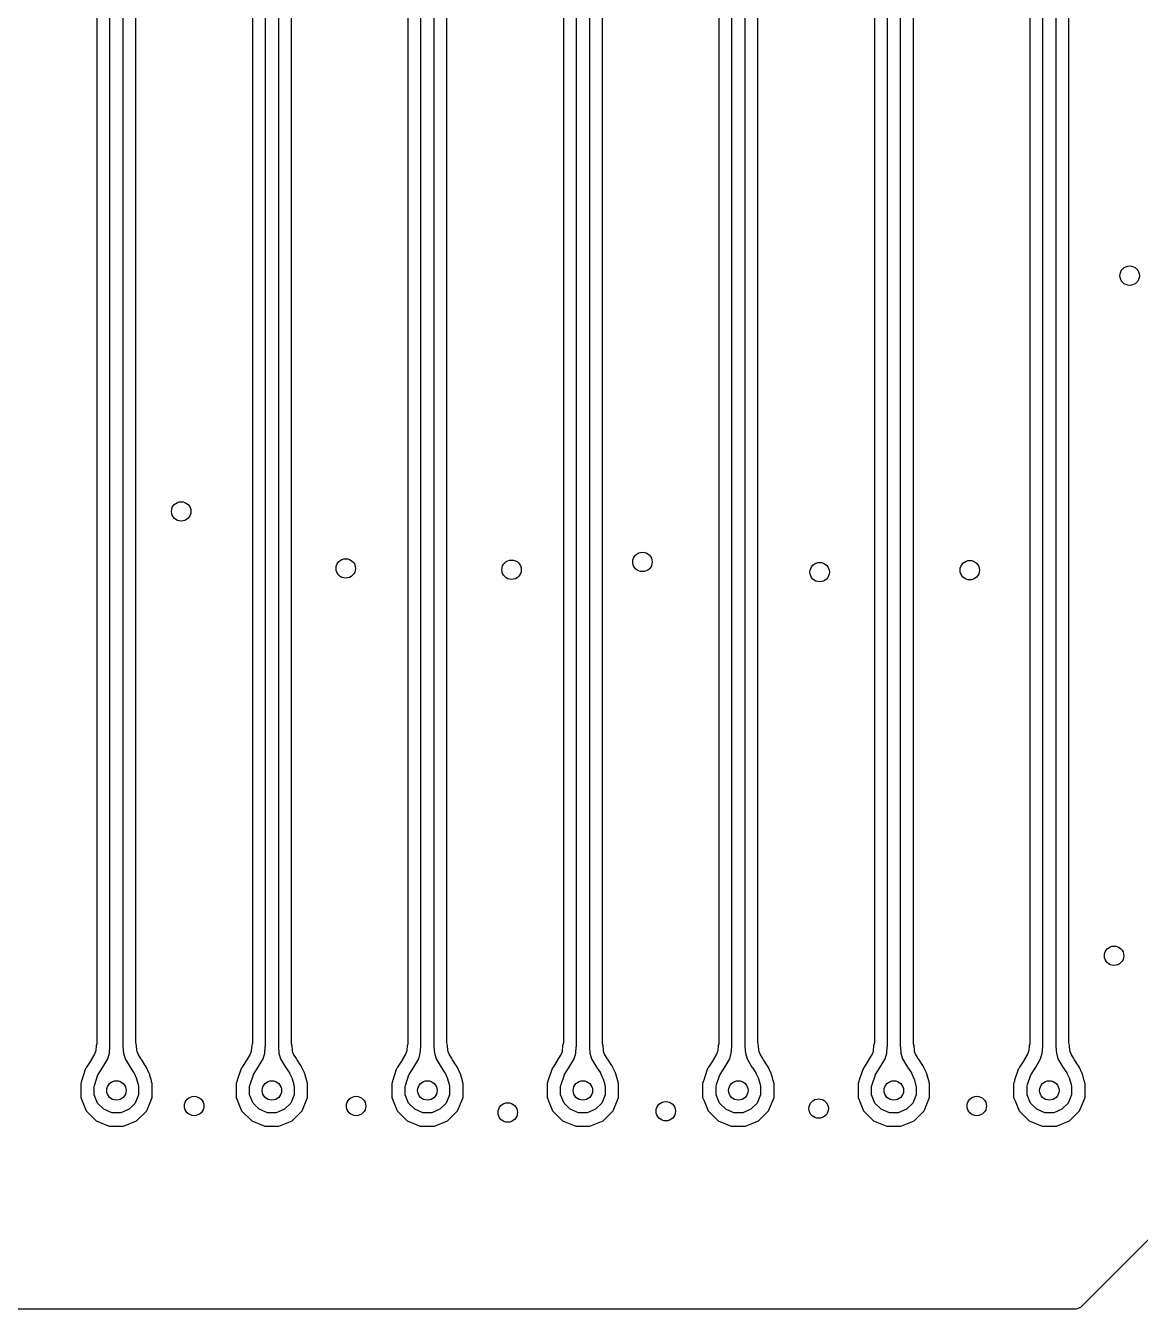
# Model space of a CAD drawing. Extents: x 114.9 to 199.6, y -137.1 to -76.7.
# Drawn here: x 155.93 to 164.53, y -137.15 to -127.24 of the extents above; entities that cross this region are included whole.
import ezdxf

# ---------------------------------------------------------------- set-up
doc = ezdxf.new("R2010")
doc.units = 0
doc.layers.add('BLACK', color=7, linetype='CONTINUOUS')

msp = doc.modelspace()

# ---------------------------------------------------------------- linework, layer by layer
at = {"layer": 'BLACK', "linetype": 'CONTINUOUS'}
for p, q in [((156.4795, -92.710062), (156.4795, -135.089555)), ((156.58, -135.122497), (156.58, -92.74)), ((156.68, -92.76071), (156.68, -135.12235)), ((156.7805, -135.088525), (156.7805, -92.822635)), ((157.6795, -93.170062), (157.6795, -135.089555)), ((157.78, -135.122497), (157.78, -93.2)), ((157.88, -93.22071), (157.88, -135.12235)), ((157.9805, -135.088525), (157.9805, -93.282635)), ((158.8795, -93.840065), (158.8795, -135.089555)), ((158.98, -135.122497), (158.98, -93.87)), ((159.08, -93.89071), (159.08, -135.12235)), ((159.1805, -135.088525), (159.1805, -93.952635)), ((160.0795, -94.770062), (160.0795, -135.089555)), ((160.18, -135.122497), (160.18, -94.8)), ((160.28, -94.82071), (160.28, -135.12235)), ((160.3805, -135.088525), (160.3805, -94.882636)), ((161.2795, -95.350065), (161.2795, -135.089555)), ((161.38, -135.122497), (161.38, -95.38)), ((161.48, -95.40071), (161.48, -135.12235)), ((161.5805, -135.088525), (161.5805, -95.462635)), ((162.4795, -96.000065), (162.4795, -135.089555)), ((162.58, -135.122497), (162.58, -96.03)), ((162.68, -96.05071), (162.68, -135.12235)), ((162.7805, -135.088525), (162.7805, -96.112635)), ((163.6795, -96.680065), (163.6795, -135.089555)), ((163.78, -135.122497), (163.78, -96.71)), ((163.88, -96.73071), (163.88, -135.12235)), ((163.9805, -135.088525), (163.9805, -98.570064)), ((156.469688, -135.158702), (156.46708, -135.167949)), ((156.470733, -135.152836), (156.469688, -135.158702)), ((156.471036, -135.152326), (156.470733, -135.152836)), ((156.471258, -135.150765), (156.471036, -135.152326)), ((156.473978, -135.115941), (156.471258, -135.150765)), ((156.478548, -135.099699), (156.473978, -135.115941)), ((156.479008, -135.09648), (156.478548, -135.099699)), ((156.4795, -135.089555), (156.479008, -135.09648)), ((156.575372, -135.172647), (156.579158, -135.124152)), ((156.579158, -135.124152), (156.58, -135.122497)), ((156.68, -135.12235), (156.680833, -135.124161)), ((156.680833, -135.124161), (156.684539, -135.172142)), ((156.782074, -135.100844), (156.7805, -135.088525)), ((156.78602, -135.116036), (156.782074, -135.100844)), ((156.788564, -135.148982), (156.78602, -135.116036)), ((156.790215, -135.158349), (156.788564, -135.148982)), ((156.792734, -135.167388), (156.790215, -135.158349)), ((157.669688, -135.158702), (157.66708, -135.167949)), ((157.670733, -135.152836), (157.669688, -135.158702)), ((157.671036, -135.152326), (157.670733, -135.152836)), ((157.671258, -135.150765), (157.671036, -135.152326)), ((157.673978, -135.115941), (157.671258, -135.150765)), ((157.678548, -135.099699), (157.673978, -135.115941)), ((157.679008, -135.09648), (157.678548, -135.099699)), ((157.6795, -135.089555), (157.679008, -135.09648)), ((157.775372, -135.172647), (157.779158, -135.124152)), ((157.779158, -135.124152), (157.78, -135.122497)), ((157.88, -135.12235), (157.880833, -135.124161)), ((157.880833, -135.124161), (157.884539, -135.172142)), ((157.982074, -135.100844), (157.9805, -135.088525)), ((157.98602, -135.116036), (157.982074, -135.100844)), ((157.988564, -135.148982), (157.98602, -135.116036)), ((157.990215, -135.158349), (157.988564, -135.148982)), ((157.992734, -135.167388), (157.990215, -135.158349)), ((158.869688, -135.158702), (158.86708, -135.167949)), ((158.870733, -135.152836), (158.869688, -135.158702)), ((158.871036, -135.152326), (158.870733, -135.152836)), ((158.871258, -135.150765), (158.871036, -135.152326)), ((158.873978, -135.115941), (158.871258, -135.150765)), ((158.878548, -135.099699), (158.873978, -135.115941)), ((158.879008, -135.09648), (158.878548, -135.099699)), ((158.8795, -135.089555), (158.879008, -135.09648)), ((158.975372, -135.172647), (158.979158, -135.124152)), ((158.979158, -135.124152), (158.98, -135.122497)), ((159.08, -135.12235), (159.080833, -135.124161)), ((159.080833, -135.124161), (159.084539, -135.172142)), ((159.182074, -135.100844), (159.1805, -135.088525)), ((159.18602, -135.116036), (159.182074, -135.100844)), ((159.188564, -135.148982), (159.18602, -135.116036)), ((159.190215, -135.158349), (159.188564, -135.148982)), ((159.192734, -135.167388), (159.190215, -135.158349)), ((160.069688, -135.158702), (160.06708, -135.167949)), ((160.070733, -135.152836), (160.069688, -135.158702)), ((160.071036, -135.152326), (160.070733, -135.152836)), ((160.071258, -135.150765), (160.071036, -135.152326)), ((160.073978, -135.115941), (160.071258, -135.150765)), ((160.078548, -135.099699), (160.073978, -135.115941)), ((160.079008, -135.09648), (160.078548, -135.099699)), ((160.0795, -135.089555), (160.079008, -135.09648)), ((160.175372, -135.172647), (160.179158, -135.124152)), ((160.179158, -135.124152), (160.18, -135.122497)), ((160.28, -135.12235), (160.280833, -135.124161)), ((160.280833, -135.124161), (160.284539, -135.172142)), ((160.382074, -135.100844), (160.3805, -135.088525)), ((160.38602, -135.116036), (160.382074, -135.100844)), ((160.388564, -135.148982), (160.38602, -135.116036)), ((160.390215, -135.158349), (160.388564, -135.148982)), ((160.392734, -135.167388), (160.390215, -135.158349)), ((161.269688, -135.158702), (161.26708, -135.167949)), ((161.270733, -135.152836), (161.269688, -135.158702)), ((161.271036, -135.152326), (161.270733, -135.152836)), ((161.271258, -135.150765), (161.271036, -135.152326)), ((161.273978, -135.115941), (161.271258, -135.150765)), ((161.278548, -135.099699), (161.273978, -135.115941)), ((161.279008, -135.09648), (161.278548, -135.099699)), ((161.2795, -135.089555), (161.279008, -135.09648)), ((161.375372, -135.172647), (161.379158, -135.124152)), ((161.379158, -135.124152), (161.38, -135.122497)), ((161.48, -135.12235), (161.480833, -135.124161)), ((161.480833, -135.124161), (161.484539, -135.172142)), ((161.582074, -135.100844), (161.5805, -135.088525)), ((161.58602, -135.116036), (161.582074, -135.100844)), ((161.588564, -135.148982), (161.58602, -135.116036)), ((161.590215, -135.158349), (161.588564, -135.148982)), ((161.592734, -135.167388), (161.590215, -135.158349)), ((162.469688, -135.158702), (162.46708, -135.167949)), ((162.470733, -135.152836), (162.469688, -135.158702)), ((162.471036, -135.152326), (162.470733, -135.152836)), ((162.471258, -135.150765), (162.471036, -135.152326)), ((162.473978, -135.115941), (162.471258, -135.150765)), ((162.478548, -135.099699), (162.473978, -135.115941)), ((162.479008, -135.09648), (162.478548, -135.099699)), ((162.4795, -135.089555), (162.479008, -135.09648)), ((162.575372, -135.172647), (162.579158, -135.124152)), ((162.579158, -135.124152), (162.58, -135.122497)), ((162.68, -135.12235), (162.680833, -135.124161)), ((162.680833, -135.124161), (162.684539, -135.172142)), ((162.782074, -135.100844), (162.7805, -135.088525)), ((162.78602, -135.116036), (162.782074, -135.100844)), ((162.788564, -135.148982), (162.78602, -135.116036)), ((162.790215, -135.158349), (162.788564, -135.148982)), ((162.792734, -135.167388), (162.790215, -135.158349)), ((163.669688, -135.158702), (163.66708, -135.167949)), ((163.670733, -135.152836), (163.669688, -135.158702)), ((163.671036, -135.152326), (163.670733, -135.152836)), ((163.671258, -135.150765), (163.671036, -135.152326)), ((163.673978, -135.115941), (163.671258, -135.150765)), ((163.678548, -135.099699), (163.673978, -135.115941)), ((163.679008, -135.09648), (163.678548, -135.099699)), ((163.6795, -135.089555), (163.679008, -135.09648)), ((163.775372, -135.172647), (163.779158, -135.124152)), ((163.779158, -135.124152), (163.78, -135.122497)), ((163.88, -135.12235), (163.880833, -135.124161)), ((163.880833, -135.124161), (163.884539, -135.172142)), ((163.982074, -135.100844), (163.9805, -135.088525)), ((163.98602, -135.116036), (163.982074, -135.100844)), ((163.988564, -135.148982), (163.98602, -135.116036)), ((163.990215, -135.158349), (163.988564, -135.148982)), ((163.992734, -135.167388), (163.990215, -135.158349)), ((156.434728, -135.22498), (156.399932, -135.279181)), ((156.435463, -135.223797), (156.434728, -135.22498)), ((156.46189, -135.179936), (156.435463, -135.223797)), ((156.46708, -135.167949), (156.46189, -135.179936)), ((156.524715, -135.280097), (156.562979, -135.216588)), ((156.562979, -135.216588), (156.575372, -135.172647)), ((156.684539, -135.172142), (156.696712, -135.215825)), ((156.696712, -135.215825), (156.735284, -135.280096)), ((156.797916, -135.179439), (156.792734, -135.167388)), ((156.818776, -135.214196), (156.797916, -135.179439)), ((156.8238, -135.222567), (156.818776, -135.214196)), ((156.825084, -135.224593), (156.8238, -135.222567)), ((156.852801, -135.266035), (156.825084, -135.224593)), ((157.634728, -135.22498), (157.599932, -135.279181)), ((157.635463, -135.223797), (157.634728, -135.22498)), ((157.66189, -135.179936), (157.635463, -135.223797)), ((157.66708, -135.167949), (157.66189, -135.179936)), ((157.724715, -135.280097), (157.762979, -135.216588)), ((157.762979, -135.216588), (157.775372, -135.172647)), ((157.884539, -135.172142), (157.896712, -135.215825)), ((157.896712, -135.215825), (157.935284, -135.280096)), ((157.997916, -135.179439), (157.992734, -135.167388)), ((158.018776, -135.214196), (157.997916, -135.179439)), ((158.0238, -135.222567), (158.018776, -135.214196)), ((158.025084, -135.224593), (158.0238, -135.222567)), ((158.052801, -135.266035), (158.025084, -135.224593)), ((158.834728, -135.22498), (158.799932, -135.279181)), ((158.835463, -135.223797), (158.834728, -135.22498)), ((158.86189, -135.179936), (158.835463, -135.223797)), ((158.86708, -135.167949), (158.86189, -135.179936)), ((158.924715, -135.280097), (158.962979, -135.216588)), ((158.962979, -135.216588), (158.975372, -135.172647)), ((159.084539, -135.172142), (159.096712, -135.215825)), ((159.096712, -135.215825), (159.135284, -135.280096)), ((159.197916, -135.179439), (159.192734, -135.167388)), ((159.218776, -135.214196), (159.197916, -135.179439)), ((159.2238, -135.222567), (159.218776, -135.214196)), ((159.225084, -135.224593), (159.2238, -135.222567)), ((159.252801, -135.266035), (159.225084, -135.224593)), ((160.034728, -135.22498), (159.999932, -135.279181)), ((160.035463, -135.223797), (160.034728, -135.22498)), ((160.06189, -135.179936), (160.035463, -135.223797)), ((160.06708, -135.167949), (160.06189, -135.179936)), ((160.124715, -135.280097), (160.162979, -135.216588)), ((160.162979, -135.216588), (160.175372, -135.172647)), ((160.284539, -135.172142), (160.296712, -135.215825)), ((160.296712, -135.215825), (160.335284, -135.280096)), ((160.397916, -135.179439), (160.392734, -135.167388)), ((160.418776, -135.214196), (160.397916, -135.179439)), ((160.4238, -135.222567), (160.418776, -135.214196)), ((160.425084, -135.224593), (160.4238, -135.222567)), ((160.452801, -135.266035), (160.425084, -135.224593)), ((161.234728, -135.22498), (161.199932, -135.279181)), ((161.235463, -135.223797), (161.234728, -135.22498)), ((161.26189, -135.179936), (161.235463, -135.223797)), ((161.26708, -135.167949), (161.26189, -135.179936)), ((161.324715, -135.280097), (161.362979, -135.216588)), ((161.362979, -135.216588), (161.375372, -135.172647)), ((161.484539, -135.172142), (161.496712, -135.215825)), ((161.496712, -135.215825), (161.535284, -135.280096)), ((161.597916, -135.179439), (161.592734, -135.167388)), ((161.618776, -135.214196), (161.597916, -135.179439)), ((161.6238, -135.222567), (161.618776, -135.214196)), ((161.625084, -135.224593), (161.6238, -135.222567)), ((161.652801, -135.266035), (161.625084, -135.224593)), ((162.434728, -135.22498), (162.399932, -135.279181)), ((162.435463, -135.223797), (162.434728, -135.22498)), ((162.46189, -135.179936), (162.435463, -135.223797)), ((162.46708, -135.167949), (162.46189, -135.179936)), ((162.524715, -135.280097), (162.562979, -135.216588)), ((162.562979, -135.216588), (162.575372, -135.172647)), ((162.684539, -135.172142), (162.696712, -135.215825)), ((162.696712, -135.215825), (162.735284, -135.280096)), ((162.797916, -135.179439), (162.792734, -135.167388)), ((162.818776, -135.214196), (162.797916, -135.179439)), ((162.8238, -135.222567), (162.818776, -135.214196)), ((162.825084, -135.224593), (162.8238, -135.222567)), ((162.852801, -135.266035), (162.825084, -135.224593)), ((163.634728, -135.22498), (163.599932, -135.279181)), ((163.635463, -135.223797), (163.634728, -135.22498)), ((163.66189, -135.179936), (163.635463, -135.223797)), ((163.66708, -135.167949), (163.66189, -135.179936)), ((163.724715, -135.280097), (163.762979, -135.216588)), ((163.762979, -135.216588), (163.775372, -135.172647)), ((163.884539, -135.172142), (163.896712, -135.215825)), ((163.896712, -135.215825), (163.935284, -135.280096)), ((163.997916, -135.179439), (163.992734, -135.167388)), ((164.018776, -135.214196), (163.997916, -135.179439)), ((164.0238, -135.222567), (164.018776, -135.214196)), ((164.025084, -135.224593), (164.0238, -135.222567)), ((164.052801, -135.266035), (164.025084, -135.224593)), ((156.387393, -135.305368), (156.362486, -135.379896)), ((156.387406, -135.305334), (156.387393, -135.305368)), ((156.392314, -135.29321), (156.387406, -135.305334)), ((156.393562, -135.290602), (156.392314, -135.29321)), ((156.399916, -135.279208), (156.393562, -135.290602)), ((156.399932, -135.279181), (156.399916, -135.279208)), ((156.462543, -135.413349), (156.487463, -135.338782)), ((156.487463, -135.338782), (156.488707, -135.336185)), ((156.488707, -135.336185), (156.524715, -135.280097)), ((156.735284, -135.280096), (156.735305, -135.280127)), ((156.735305, -135.280127), (156.765111, -135.324693)), ((156.765111, -135.324693), (156.765986, -135.326245)), ((156.765986, -135.326245), (156.78522, -135.367418)), ((156.852805, -135.266042), (156.852801, -135.266035)), ((156.857012, -135.272881), (156.852805, -135.266042)), ((156.857887, -135.274433), (156.857012, -135.272881)), ((156.861571, -135.281593), (156.857887, -135.274433)), ((156.880805, -135.322766), (156.861571, -135.281593)), ((156.882615, -135.327102), (156.880805, -135.322766)), ((156.884177, -135.330843), (156.882615, -135.327102)), ((156.884852, -135.332669), (156.884177, -135.330843)), ((156.886957, -135.339184), (156.884852, -135.332669)), ((156.887536, -135.340974), (156.886957, -135.339184)), ((156.899921, -135.385516), (156.887536, -135.340974)), ((157.587393, -135.305368), (157.562486, -135.379896)), ((157.587406, -135.305334), (157.587393, -135.305368)), ((157.592314, -135.29321), (157.587406, -135.305334)), ((157.593562, -135.290602), (157.592314, -135.29321)), ((157.599916, -135.279208), (157.593562, -135.290602)), ((157.599932, -135.279181), (157.599916, -135.279208)), ((157.662543, -135.413349), (157.687463, -135.338782)), ((157.687463, -135.338782), (157.688707, -135.336185)), ((157.688707, -135.336185), (157.724715, -135.280097)), ((157.935284, -135.280096), (157.935305, -135.280127)), ((157.935305, -135.280127), (157.965111, -135.324693)), ((157.965111, -135.324693), (157.965986, -135.326245)), ((157.965986, -135.326245), (157.98522, -135.367418)), ((158.052805, -135.266042), (158.052801, -135.266035)), ((158.057012, -135.272881), (158.052805, -135.266042)), ((158.057887, -135.274433), (158.057012, -135.272881)), ((158.061571, -135.281593), (158.057887, -135.274433)), ((158.080805, -135.322766), (158.061571, -135.281593)), ((158.082615, -135.327102), (158.080805, -135.322766)), ((158.084177, -135.330843), (158.082615, -135.327102)), ((158.084852, -135.332669), (158.084177, -135.330843)), ((158.086957, -135.339184), (158.084852, -135.332669)), ((158.087536, -135.340974), (158.086957, -135.339184)), ((158.099921, -135.385516), (158.087536, -135.340974)), ((158.787393, -135.305368), (158.762486, -135.379896)), ((158.787406, -135.305334), (158.787393, -135.305368)), ((158.792314, -135.29321), (158.787406, -135.305334)), ((158.793562, -135.290602), (158.792314, -135.29321)), ((158.799916, -135.279208), (158.793562, -135.290602)), ((158.799932, -135.279181), (158.799916, -135.279208)), ((158.862543, -135.413349), (158.887463, -135.338782)), ((158.887463, -135.338782), (158.888707, -135.336185)), ((158.888707, -135.336185), (158.924715, -135.280097)), ((159.135284, -135.280096), (159.135305, -135.280127)), ((159.135305, -135.280127), (159.165111, -135.324693)), ((159.165111, -135.324693), (159.165986, -135.326245)), ((159.165986, -135.326245), (159.18522, -135.367418)), ((159.252805, -135.266042), (159.252801, -135.266035)), ((159.257012, -135.272881), (159.252805, -135.266042)), ((159.257887, -135.274433), (159.257012, -135.272881)), ((159.261571, -135.281593), (159.257887, -135.274433)), ((159.280805, -135.322766), (159.261571, -135.281593)), ((159.282615, -135.327102), (159.280805, -135.322766)), ((159.284177, -135.330843), (159.282615, -135.327102)), ((159.284852, -135.332669), (159.284177, -135.330843)), ((159.286957, -135.339184), (159.284852, -135.332669)), ((159.287536, -135.340974), (159.286957, -135.339184)), ((159.299921, -135.385516), (159.287536, -135.340974)), ((159.987393, -135.305368), (159.962486, -135.379896)), ((159.987406, -135.305334), (159.987393, -135.305368)), ((159.992314, -135.29321), (159.987406, -135.305334)), ((159.993562, -135.290602), (159.992314, -135.29321)), ((159.999916, -135.279208), (159.993562, -135.290602)), ((159.999932, -135.279181), (159.999916, -135.279208)), ((160.062543, -135.413349), (160.087463, -135.338782)), ((160.087463, -135.338782), (160.088707, -135.336185)), ((160.088707, -135.336185), (160.124715, -135.280097)), ((160.335284, -135.280096), (160.335305, -135.280127)), ((160.335305, -135.280127), (160.365111, -135.324693)), ((160.365111, -135.324693), (160.365986, -135.326245)), ((160.365986, -135.326245), (160.38522, -135.367418)), ((160.452805, -135.266042), (160.452801, -135.266035)), ((160.457012, -135.272881), (160.452805, -135.266042)), ((160.457887, -135.274433), (160.457012, -135.272881)), ((160.461571, -135.281593), (160.457887, -135.274433)), ((160.480805, -135.322766), (160.461571, -135.281593)), ((160.482615, -135.327102), (160.480805, -135.322766)), ((160.484177, -135.330843), (160.482615, -135.327102)), ((160.484852, -135.332669), (160.484177, -135.330843)), ((160.486957, -135.339184), (160.484852, -135.332669)), ((160.487536, -135.340974), (160.486957, -135.339184)), ((160.499921, -135.385516), (160.487536, -135.340974)), ((161.187393, -135.305368), (161.162486, -135.379896)), ((161.187406, -135.305334), (161.187393, -135.305368)), ((161.192314, -135.29321), (161.187406, -135.305334)), ((161.193562, -135.290602), (161.192314, -135.29321)), ((161.199916, -135.279208), (161.193562, -135.290602)), ((161.199932, -135.279181), (161.199916, -135.279208)), ((161.262543, -135.413349), (161.287463, -135.338782)), ((161.287463, -135.338782), (161.288707, -135.336185)), ((161.288707, -135.336185), (161.324715, -135.280097)), ((161.535284, -135.280096), (161.535305, -135.280127)), ((161.535305, -135.280127), (161.565111, -135.324693)), ((161.565111, -135.324693), (161.565986, -135.326245)), ((161.565986, -135.326245), (161.58522, -135.367418)), ((161.652805, -135.266042), (161.652801, -135.266035)), ((161.657012, -135.272881), (161.652805, -135.266042)), ((161.657887, -135.274433), (161.657012, -135.272881)), ((161.661571, -135.281593), (161.657887, -135.274433)), ((161.680805, -135.322766), (161.661571, -135.281593)), ((161.682615, -135.327102), (161.680805, -135.322766)), ((161.684177, -135.330843), (161.682615, -135.327102)), ((161.684852, -135.332669), (161.684177, -135.330843)), ((161.686957, -135.339184), (161.684852, -135.332669)), ((161.687536, -135.340974), (161.686957, -135.339184)), ((161.699921, -135.385516), (161.687536, -135.340974)), ((162.387393, -135.305368), (162.362486, -135.379896)), ((162.387406, -135.305334), (162.387393, -135.305368)), ((162.392314, -135.29321), (162.387406, -135.305334)), ((162.393562, -135.290602), (162.392314, -135.29321)), ((162.399916, -135.279208), (162.393562, -135.290602)), ((162.399932, -135.279181), (162.399916, -135.279208)), ((162.462543, -135.413349), (162.487463, -135.338782)), ((162.487463, -135.338782), (162.488707, -135.336185)), ((162.488707, -135.336185), (162.524715, -135.280097)), ((162.735284, -135.280096), (162.735305, -135.280127)), ((162.735305, -135.280127), (162.765111, -135.324693)), ((162.765111, -135.324693), (162.765986, -135.326245)), ((162.765986, -135.326245), (162.78522, -135.367418)), ((162.852805, -135.266042), (162.852801, -135.266035)), ((162.857012, -135.272881), (162.852805, -135.266042)), ((162.857887, -135.274433), (162.857012, -135.272881)), ((162.861571, -135.281593), (162.857887, -135.274433)), ((162.880805, -135.322766), (162.861571, -135.281593)), ((162.882615, -135.327102), (162.880805, -135.322766)), ((162.884177, -135.330843), (162.882615, -135.327102)), ((162.884852, -135.332669), (162.884177, -135.330843)), ((162.886957, -135.339184), (162.884852, -135.332669)), ((162.887536, -135.340974), (162.886957, -135.339184)), ((162.899921, -135.385516), (162.887536, -135.340974)), ((163.587393, -135.305368), (163.562486, -135.379896)), ((163.587406, -135.305334), (163.587393, -135.305368)), ((163.592314, -135.29321), (163.587406, -135.305334)), ((163.593562, -135.290602), (163.592314, -135.29321)), ((163.599916, -135.279208), (163.593562, -135.290602)), ((163.599932, -135.279181), (163.599916, -135.279208)), ((163.662543, -135.413349), (163.687463, -135.338782)), ((163.687463, -135.338782), (163.688707, -135.336185)), ((163.688707, -135.336185), (163.724715, -135.280097)), ((163.935284, -135.280096), (163.935305, -135.280127)), ((163.935305, -135.280127), (163.965111, -135.324693)), ((163.965111, -135.324693), (163.965986, -135.326245)), ((163.965986, -135.326245), (163.98522, -135.367418)), ((164.052805, -135.266042), (164.052801, -135.266035)), ((164.057012, -135.272881), (164.052805, -135.266042)), ((164.057887, -135.274433), (164.057012, -135.272881)), ((164.061571, -135.281593), (164.057887, -135.274433)), ((164.080805, -135.322766), (164.061571, -135.281593)), ((164.082615, -135.327102), (164.080805, -135.322766)), ((164.084177, -135.330843), (164.082615, -135.327102)), ((164.084852, -135.332669), (164.084177, -135.330843)), ((164.086957, -135.339184), (164.084852, -135.332669)), ((164.087536, -135.340974), (164.086957, -135.339184)), ((164.099921, -135.385516), (164.087536, -135.340974)), ((156.357903, -135.396981), (156.3545, -135.4052)), ((156.3545, -135.4052), (156.3545, -135.407861)), ((156.3545, -135.407861), (156.3545, -135.514801)), ((156.35856, -135.394885), (156.357903, -135.396981)), ((156.359537, -135.390098), (156.358474, -135.393929)), ((156.358474, -135.393929), (156.35856, -135.394885)), ((156.359552, -135.390102), (156.359537, -135.390098)), ((156.359981, -135.388495), (156.359552, -135.390102)), ((156.360255, -135.387511), (156.359981, -135.388495)), ((156.360267, -135.387428), (156.360255, -135.387511)), ((156.36036, -135.387077), (156.360267, -135.387428)), ((156.360629, -135.386076), (156.36036, -135.387077)), ((156.360797, -135.385516), (156.360629, -135.386076)), ((156.362486, -135.379896), (156.360797, -135.385516)), ((156.458363, -135.425859), (156.462437, -135.416021)), ((156.458363, -135.494141), (156.458363, -135.425859)), ((156.462182, -135.414698), (156.462543, -135.413349)), ((156.462437, -135.416021), (156.462182, -135.414698)), ((156.78522, -135.367418), (156.785892, -135.369236)), ((156.785892, -135.369236), (156.798277, -135.413778)), ((156.798277, -135.413778), (156.797902, -135.416843)), ((156.797902, -135.416843), (156.801637, -135.425859)), ((156.801637, -135.425859), (156.801637, -135.494141)), ((156.899921, -135.385519), (156.899921, -135.385516)), ((156.900336, -135.387889), (156.899921, -135.385519)), ((156.900519, -135.387856), (156.900336, -135.387889)), ((156.902059, -135.394326), (156.900519, -135.387856)), ((156.901905, -135.395931), (156.902059, -135.394326)), ((156.902593, -135.398182), (156.901905, -135.395931)), ((156.9055, -135.4052), (156.902593, -135.398182)), ((156.9055, -135.5148), (156.9055, -135.4052)), ((157.557067, -135.399002), (157.5545, -135.4052)), ((157.5545, -135.4052), (157.5545, -135.514801)), ((157.559537, -135.390098), (157.557067, -135.399002)), ((157.559552, -135.390102), (157.559537, -135.390098)), ((157.559981, -135.388495), (157.559552, -135.390102)), ((157.560255, -135.387511), (157.559981, -135.388495)), ((157.560267, -135.387428), (157.560255, -135.387511)), ((157.56036, -135.387077), (157.560267, -135.387428)), ((157.560629, -135.386076), (157.56036, -135.387077)), ((157.560797, -135.385516), (157.560629, -135.386076)), ((157.562486, -135.379896), (157.560797, -135.385516)), ((157.658363, -135.425859), (157.662437, -135.416021)), ((157.658363, -135.494141), (157.658363, -135.425859)), ((157.662182, -135.414698), (157.662543, -135.413349)), ((157.662437, -135.416021), (157.662182, -135.414698)), ((157.98522, -135.367418), (157.985892, -135.369236)), ((157.985892, -135.369236), (157.998277, -135.413778)), ((157.998277, -135.413778), (157.997902, -135.416843)), ((157.997902, -135.416843), (158.001637, -135.425859)), ((158.001637, -135.425859), (158.001637, -135.494141)), ((158.099921, -135.385519), (158.099921, -135.385516)), ((158.100336, -135.387889), (158.099921, -135.385519)), ((158.100519, -135.387856), (158.100336, -135.387889)), ((158.102059, -135.394326), (158.100519, -135.387856)), ((158.101905, -135.395931), (158.102059, -135.394326)), ((158.102593, -135.398182), (158.101905, -135.395931)), ((158.1055, -135.4052), (158.102593, -135.398182)), ((158.1055, -135.5148), (158.1055, -135.4052)), ((158.757067, -135.399002), (158.7545, -135.4052)), ((158.7545, -135.4052), (158.7545, -135.514801)), ((158.759537, -135.390098), (158.757067, -135.399002)), ((158.759552, -135.390102), (158.759537, -135.390098)), ((158.759981, -135.388495), (158.759552, -135.390102)), ((158.760255, -135.387511), (158.759981, -135.388495)), ((158.760267, -135.387428), (158.760255, -135.387511)), ((158.76036, -135.387077), (158.760267, -135.387428)), ((158.760629, -135.386076), (158.76036, -135.387077)), ((158.760797, -135.385516), (158.760629, -135.386076)), ((158.762486, -135.379896), (158.760797, -135.385516)), ((158.858363, -135.425859), (158.862437, -135.416021)), ((158.858363, -135.494141), (158.858363, -135.425859)), ((158.862182, -135.414698), (158.862543, -135.413349)), ((158.862437, -135.416021), (158.862182, -135.414698)), ((159.18522, -135.367418), (159.185892, -135.369236)), ((159.185892, -135.369236), (159.198277, -135.413778)), ((159.198277, -135.413778), (159.197902, -135.416843)), ((159.197902, -135.416843), (159.201637, -135.425859)), ((159.201637, -135.425859), (159.201637, -135.494141)), ((159.299921, -135.385519), (159.299921, -135.385516)), ((159.300336, -135.387889), (159.299921, -135.385519)), ((159.300519, -135.387856), (159.300336, -135.387889)), ((159.302059, -135.394326), (159.300519, -135.387856)), ((159.301905, -135.395931), (159.302059, -135.394326)), ((159.302593, -135.398182), (159.301905, -135.395931)), ((159.3055, -135.4052), (159.302593, -135.398182)), ((159.3055, -135.5148), (159.3055, -135.4052)), ((159.957067, -135.399002), (159.9545, -135.4052)), ((159.9545, -135.4052), (159.9545, -135.514801)), ((159.959537, -135.390098), (159.957067, -135.399002)), ((159.959552, -135.390102), (159.959537, -135.390098)), ((159.959981, -135.388495), (159.959552, -135.390102)), ((159.960255, -135.387511), (159.959981, -135.388495)), ((159.960267, -135.387428), (159.960255, -135.387511)), ((159.96036, -135.387077), (159.960267, -135.387428)), ((159.960629, -135.386076), (159.96036, -135.387077)), ((159.960797, -135.385516), (159.960629, -135.386076)), ((159.962486, -135.379896), (159.960797, -135.385516)), ((160.058363, -135.425859), (160.062437, -135.416021)), ((160.058363, -135.494141), (160.058363, -135.425859)), ((160.062182, -135.414698), (160.062543, -135.413349)), ((160.062437, -135.416021), (160.062182, -135.414698)), ((160.38522, -135.367418), (160.385892, -135.369236)), ((160.385892, -135.369236), (160.398277, -135.413778)), ((160.398277, -135.413778), (160.397902, -135.416843)), ((160.397902, -135.416843), (160.401637, -135.425859)), ((160.401637, -135.425859), (160.401637, -135.494141)), ((160.499921, -135.385519), (160.499921, -135.385516)), ((160.500336, -135.387889), (160.499921, -135.385519)), ((160.500519, -135.387856), (160.500336, -135.387889)), ((160.502059, -135.394326), (160.500519, -135.387856)), ((160.501905, -135.395931), (160.502059, -135.394326)), ((160.502593, -135.398182), (160.501905, -135.395931)), ((160.5055, -135.4052), (160.502593, -135.398182)), ((160.5055, -135.5148), (160.5055, -135.4052)), ((161.157067, -135.399002), (161.1545, -135.4052)), ((161.1545, -135.4052), (161.1545, -135.514801)), ((161.159537, -135.390098), (161.157067, -135.399002)), ((161.159552, -135.390102), (161.159537, -135.390098)), ((161.159981, -135.388495), (161.159552, -135.390102)), ((161.160255, -135.387511), (161.159981, -135.388495)), ((161.160267, -135.387428), (161.160255, -135.387511)), ((161.16036, -135.387077), (161.160267, -135.387428)), ((161.160629, -135.386076), (161.16036, -135.387077)), ((161.160797, -135.385516), (161.160629, -135.386076)), ((161.162486, -135.379896), (161.160797, -135.385516)), ((161.258363, -135.425859), (161.262437, -135.416021)), ((161.258363, -135.494141), (161.258363, -135.425859)), ((161.262182, -135.414698), (161.262543, -135.413349)), ((161.262437, -135.416021), (161.262182, -135.414698)), ((161.58522, -135.367418), (161.585892, -135.369236)), ((161.585892, -135.369236), (161.598277, -135.413778)), ((161.598277, -135.413778), (161.597902, -135.416843)), ((161.597902, -135.416843), (161.601637, -135.425859)), ((161.601637, -135.425859), (161.601637, -135.494141)), ((161.699921, -135.385519), (161.699921, -135.385516)), ((161.700336, -135.387889), (161.699921, -135.385519)), ((161.700519, -135.387856), (161.700336, -135.387889)), ((161.702059, -135.394326), (161.700519, -135.387856)), ((161.701905, -135.395931), (161.702059, -135.394326)), ((161.702593, -135.398182), (161.701905, -135.395931)), ((161.7055, -135.4052), (161.702593, -135.398182)), ((161.7055, -135.5148), (161.7055, -135.4052)), ((162.357067, -135.399002), (162.3545, -135.4052)), ((162.3545, -135.4052), (162.3545, -135.514801)), ((162.359537, -135.390098), (162.357067, -135.399002)), ((162.359552, -135.390102), (162.359537, -135.390098)), ((162.359981, -135.388495), (162.359552, -135.390102)), ((162.360255, -135.387511), (162.359981, -135.388495)), ((162.360267, -135.387428), (162.360255, -135.387511)), ((162.36036, -135.387077), (162.360267, -135.387428)), ((162.360629, -135.386076), (162.36036, -135.387077)), ((162.360797, -135.385516), (162.360629, -135.386076)), ((162.362486, -135.379896), (162.360797, -135.385516)), ((162.458363, -135.425859), (162.462437, -135.416021)), ((162.458363, -135.494141), (162.458363, -135.425859)), ((162.462182, -135.414698), (162.462543, -135.413349)), ((162.462437, -135.416021), (162.462182, -135.414698)), ((162.78522, -135.367418), (162.785892, -135.369236)), ((162.785892, -135.369236), (162.798277, -135.413778)), ((162.798277, -135.413778), (162.797902, -135.416843)), ((162.797902, -135.416843), (162.801637, -135.425859)), ((162.801637, -135.425859), (162.801637, -135.494141)), ((162.899921, -135.385519), (162.899921, -135.385516)), ((162.900336, -135.387889), (162.899921, -135.385519)), ((162.900519, -135.387856), (162.900336, -135.387889)), ((162.902059, -135.394326), (162.900519, -135.387856)), ((162.901905, -135.395931), (162.902059, -135.394326)), ((162.902593, -135.398182), (162.901905, -135.395931)), ((162.9055, -135.4052), (162.902593, -135.398182)), ((162.9055, -135.5148), (162.9055, -135.4052)), ((163.557903, -135.396981), (163.5545, -135.4052)), ((163.5545, -135.4052), (163.5545, -135.407861)), ((163.5545, -135.407861), (163.5545, -135.514801)), ((163.55856, -135.394885), (163.557903, -135.396981)), ((163.560255, -135.387511), (163.55856, -135.394885)), ((163.560267, -135.387428), (163.560255, -135.387511)), ((163.56036, -135.387077), (163.560267, -135.387428)), ((163.560629, -135.386076), (163.56036, -135.387077)), ((163.560797, -135.385516), (163.560629, -135.386076)), ((163.562486, -135.379896), (163.560797, -135.385516)), ((163.658363, -135.425859), (163.662437, -135.416021)), ((163.658363, -135.494141), (163.658363, -135.425859)), ((163.662182, -135.414698), (163.662543, -135.413349)), ((163.662437, -135.416021), (163.662182, -135.414698)), ((163.98522, -135.367418), (163.985892, -135.369236)), ((163.985892, -135.369236), (163.998277, -135.413778)), ((163.998277, -135.413778), (163.997902, -135.416843)), ((163.997902, -135.416843), (164.001637, -135.425859)), ((164.001637, -135.425859), (164.001637, -135.494141)), ((164.099921, -135.385519), (164.099921, -135.385516)), ((164.100336, -135.387889), (164.099921, -135.385519)), ((164.100519, -135.387856), (164.100336, -135.387889)), ((164.103495, -135.40036), (164.100519, -135.387856)), ((164.1055, -135.4052), (164.103495, -135.40036)), ((164.1055, -135.5148), (164.1055, -135.4052)), ((156.3545, -135.514801), (156.365064, -135.540303)), ((156.365064, -135.540303), (156.396443, -135.616058)), ((156.484493, -135.557225), (156.458363, -135.494141)), ((156.532775, -135.605507), (156.484493, -135.557225)), ((156.775507, -135.557225), (156.727225, -135.605507)), ((156.801637, -135.494141), (156.775507, -135.557225)), ((156.863557, -135.616058), (156.9055, -135.5148)), ((157.5545, -135.514801), (157.565064, -135.540303)), ((157.565064, -135.540303), (157.596443, -135.616058)), ((157.684493, -135.557225), (157.658363, -135.494141)), ((157.732775, -135.605507), (157.684493, -135.557225)), ((157.975507, -135.557225), (157.927225, -135.605507)), ((158.001637, -135.494141), (157.975507, -135.557225)), ((158.063557, -135.616058), (158.1055, -135.5148)), ((158.7545, -135.514801), (158.765064, -135.540303)), ((158.765064, -135.540303), (158.796443, -135.616058)), ((158.884493, -135.557225), (158.858363, -135.494141)), ((158.932775, -135.605507), (158.884493, -135.557225)), ((159.175507, -135.557225), (159.127225, -135.605507)), ((159.201637, -135.494141), (159.175507, -135.557225)), ((159.263557, -135.616058), (159.3055, -135.5148)), ((159.9545, -135.514801), (159.965064, -135.540303)), ((159.965064, -135.540303), (159.996443, -135.616058)), ((160.084493, -135.557225), (160.058363, -135.494141)), ((160.132775, -135.605507), (160.084493, -135.557225)), ((160.375507, -135.557225), (160.327225, -135.605507)), ((160.401637, -135.494141), (160.375507, -135.557225)), ((160.463557, -135.616058), (160.5055, -135.5148)), ((161.1545, -135.514801), (161.165064, -135.540303)), ((161.165064, -135.540303), (161.196443, -135.616058)), ((161.284493, -135.557225), (161.258363, -135.494141)), ((161.332775, -135.605507), (161.284493, -135.557225)), ((161.575507, -135.557225), (161.527225, -135.605507)), ((161.601637, -135.494141), (161.575507, -135.557225)), ((161.663557, -135.616058), (161.7055, -135.5148)), ((162.3545, -135.514801), (162.365064, -135.540303)), ((162.365064, -135.540303), (162.396443, -135.616058)), ((162.484493, -135.557225), (162.458363, -135.494141)), ((162.532775, -135.605507), (162.484493, -135.557225)), ((162.775507, -135.557225), (162.727225, -135.605507)), ((162.801637, -135.494141), (162.775507, -135.557225)), ((162.863557, -135.616058), (162.9055, -135.5148)), ((163.5545, -135.514801), (163.565064, -135.540303)), ((163.565064, -135.540303), (163.596443, -135.616058)), ((163.684493, -135.557225), (163.658363, -135.494141)), ((163.732775, -135.605507), (163.684493, -135.557225)), ((163.975507, -135.557225), (163.927225, -135.605507)), ((164.001637, -135.494141), (163.975507, -135.557225)), ((164.063557, -135.616058), (164.1055, -135.5148)), ((156.396443, -135.616058), (156.396444, -135.616059)), ((156.396444, -135.616059), (156.396445, -135.616061)), ((156.396445, -135.616061), (156.473939, -135.693555)), ((156.595859, -135.631637), (156.532775, -135.605507)), ((156.664141, -135.631637), (156.595859, -135.631637)), ((156.727225, -135.605507), (156.664141, -135.631637)), ((156.786061, -135.693555), (156.863555, -135.616061)), ((156.863555, -135.61606), (156.863557, -135.616058)), ((156.863555, -135.616061), (156.863555, -135.61606)), ((157.596443, -135.616058), (157.596444, -135.616059)), ((157.596444, -135.616059), (157.596445, -135.616061)), ((157.596445, -135.616061), (157.673939, -135.693555)), ((157.795859, -135.631637), (157.732775, -135.605507)), ((157.864141, -135.631637), (157.795859, -135.631637)), ((157.927225, -135.605507), (157.864141, -135.631637)), ((157.986061, -135.693555), (158.063555, -135.616061)), ((158.063555, -135.61606), (158.063557, -135.616058)), ((158.063555, -135.616061), (158.063555, -135.61606)), ((158.796443, -135.616058), (158.796444, -135.616059)), ((158.796444, -135.616059), (158.796445, -135.616061)), ((158.796445, -135.616061), (158.873939, -135.693555)), ((158.995859, -135.631637), (158.932775, -135.605507)), ((159.064141, -135.631637), (158.995859, -135.631637)), ((159.127225, -135.605507), (159.064141, -135.631637)), ((159.186061, -135.693555), (159.263555, -135.616061)), ((159.263555, -135.61606), (159.263557, -135.616058)), ((159.263555, -135.616061), (159.263555, -135.61606)), ((159.996443, -135.616058), (159.996444, -135.616059)), ((159.996444, -135.616059), (159.996445, -135.616061)), ((159.996445, -135.616061), (160.073939, -135.693555)), ((160.195859, -135.631637), (160.132775, -135.605507)), ((160.264141, -135.631637), (160.195859, -135.631637)), ((160.327225, -135.605507), (160.264141, -135.631637)), ((160.386061, -135.693555), (160.463555, -135.616061)), ((160.463555, -135.61606), (160.463557, -135.616058)), ((160.463555, -135.616061), (160.463555, -135.61606)), ((161.196443, -135.616058), (161.196444, -135.616059)), ((161.196444, -135.616059), (161.196445, -135.616061)), ((161.196445, -135.616061), (161.273939, -135.693555)), ((161.395859, -135.631637), (161.332775, -135.605507)), ((161.464141, -135.631637), (161.395859, -135.631637)), ((161.527225, -135.605507), (161.464141, -135.631637)), ((161.586061, -135.693555), (161.663555, -135.616061)), ((161.663555, -135.61606), (161.663557, -135.616058)), ((161.663555, -135.616061), (161.663555, -135.61606)), ((162.396443, -135.616058), (162.396444, -135.616059)), ((162.396444, -135.616059), (162.396445, -135.616061)), ((162.396445, -135.616061), (162.473939, -135.693555)), ((162.595859, -135.631637), (162.532775, -135.605507)), ((162.664141, -135.631637), (162.595859, -135.631637)), ((162.727225, -135.605507), (162.664141, -135.631637)), ((162.786061, -135.693555), (162.863555, -135.616061)), ((162.863555, -135.61606), (162.863557, -135.616058)), ((162.863555, -135.616061), (162.863555, -135.61606)), ((163.596443, -135.616058), (163.596444, -135.616059)), ((163.596444, -135.616059), (163.596445, -135.616061)), ((163.596445, -135.616061), (163.673939, -135.693555)), ((163.795859, -135.631637), (163.732775, -135.605507)), ((163.864141, -135.631637), (163.795859, -135.631637)), ((163.927225, -135.605507), (163.864141, -135.631637)), ((163.986061, -135.693555), (164.063555, -135.616061)), ((164.063555, -135.61606), (164.063557, -135.616058)), ((164.063555, -135.616061), (164.063555, -135.61606)), ((156.473939, -135.693555), (156.47394, -135.693555)), ((156.47394, -135.693555), (156.473942, -135.693557)), ((156.473942, -135.693557), (156.5752, -135.7355)), ((156.5752, -135.7355), (156.575202, -135.7355)), ((156.575202, -135.7355), (156.684798, -135.7355)), ((156.684798, -135.7355), (156.6848, -135.7355)), ((156.6848, -135.7355), (156.786058, -135.693557)), ((156.786058, -135.693557), (156.78606, -135.693555)), ((156.78606, -135.693555), (156.786061, -135.693555)), ((157.673939, -135.693555), (157.67394, -135.693555)), ((157.67394, -135.693555), (157.673942, -135.693557)), ((157.673942, -135.693557), (157.7752, -135.7355)), ((157.7752, -135.7355), (157.775202, -135.7355)), ((157.775202, -135.7355), (157.884798, -135.7355)), ((157.884798, -135.7355), (157.8848, -135.7355)), ((157.8848, -135.7355), (157.986058, -135.693557)), ((157.986058, -135.693557), (157.98606, -135.693555)), ((157.98606, -135.693555), (157.986061, -135.693555)), ((158.873939, -135.693555), (158.87394, -135.693555)), ((158.87394, -135.693555), (158.873942, -135.693557)), ((158.873942, -135.693557), (158.9752, -135.7355)), ((158.9752, -135.7355), (158.975202, -135.7355)), ((158.975202, -135.7355), (159.084798, -135.7355)), ((159.084798, -135.7355), (159.0848, -135.7355)), ((159.0848, -135.7355), (159.186058, -135.693557)), ((159.186058, -135.693557), (159.18606, -135.693555)), ((159.18606, -135.693555), (159.186061, -135.693555)), ((160.073939, -135.693555), (160.07394, -135.693555)), ((160.07394, -135.693555), (160.073942, -135.693557)), ((160.073942, -135.693557), (160.1752, -135.7355)), ((160.1752, -135.7355), (160.175202, -135.7355)), ((160.175202, -135.7355), (160.284798, -135.7355)), ((160.284798, -135.7355), (160.2848, -135.7355)), ((160.2848, -135.7355), (160.386058, -135.693557)), ((160.386058, -135.693557), (160.38606, -135.693555)), ((160.38606, -135.693555), (160.386061, -135.693555)), ((161.273939, -135.693555), (161.27394, -135.693555)), ((161.27394, -135.693555), (161.273942, -135.693557)), ((161.273942, -135.693557), (161.3752, -135.7355)), ((161.3752, -135.7355), (161.375202, -135.7355)), ((161.375202, -135.7355), (161.484798, -135.7355)), ((161.484798, -135.7355), (161.4848, -135.7355)), ((161.4848, -135.7355), (161.586058, -135.693557)), ((161.586058, -135.693557), (161.58606, -135.693555)), ((161.58606, -135.693555), (161.586061, -135.693555)), ((162.473939, -135.693555), (162.47394, -135.693555)), ((162.47394, -135.693555), (162.473942, -135.693557)), ((162.473942, -135.693557), (162.5752, -135.7355)), ((162.5752, -135.7355), (162.575202, -135.7355)), ((162.575202, -135.7355), (162.684798, -135.7355)), ((162.684798, -135.7355), (162.6848, -135.7355)), ((162.6848, -135.7355), (162.786058, -135.693557)), ((162.786058, -135.693557), (162.78606, -135.693555)), ((162.78606, -135.693555), (162.786061, -135.693555)), ((163.673939, -135.693555), (163.67394, -135.693555)), ((163.67394, -135.693555), (163.673942, -135.693557)), ((163.673942, -135.693557), (163.7752, -135.7355)), ((163.7752, -135.7355), (163.775202, -135.7355)), ((163.775202, -135.7355), (163.884798, -135.7355)), ((163.884798, -135.7355), (163.8848, -135.7355)), ((163.8848, -135.7355), (163.986058, -135.693557)), ((163.986058, -135.693557), (163.98606, -135.693555)), ((163.98606, -135.693555), (163.986061, -135.693555)), ((164.645148, -136.560591), (164.070591, -137.135148)), ((164.070591, -137.135148), (164.035943, -137.1495)), ((164.035943, -137.1495), (147.424057, -137.1495))]:
    msp.add_line(p, q, dxfattribs=at)
at = {"layer": 'BLACK'}
for centre in [(164.45, -129.17), (157.13, -130.99), (158.4, -131.43), (159.68, -131.44), (160.69, -131.38), (162.057481, -131.458694), (163.216161, -131.443448), (164.33, -134.42), (156.63, -135.46), (157.83, -135.46), (159.03, -135.46), (160.23, -135.46), (161.43, -135.46), (162.63, -135.46), (163.83, -135.46), (157.23, -135.58), (158.48, -135.58), (159.65, -135.63), (160.87, -135.62), (162.05, -135.6), (163.27, -135.58)]:
    msp.add_circle(centre, 0.075, dxfattribs=at)
at = {"layer": 'WHITE'}
for centre in [(164.45, -129.17), (157.13, -130.99), (158.4, -131.43), (159.68, -131.44), (160.69, -131.38), (162.057481, -131.458694), (163.216161, -131.443448), (164.33, -134.42), (156.63, -135.46), (157.83, -135.46), (159.03, -135.46), (160.23, -135.46), (161.43, -135.46), (162.63, -135.46), (163.83, -135.46), (157.23, -135.58), (158.48, -135.58), (159.65, -135.63), (160.87, -135.62), (162.05, -135.6), (163.27, -135.58)]:
    msp.add_circle(centre, 0.075, dxfattribs=at)

doc.saveas('drawing.dxf')
